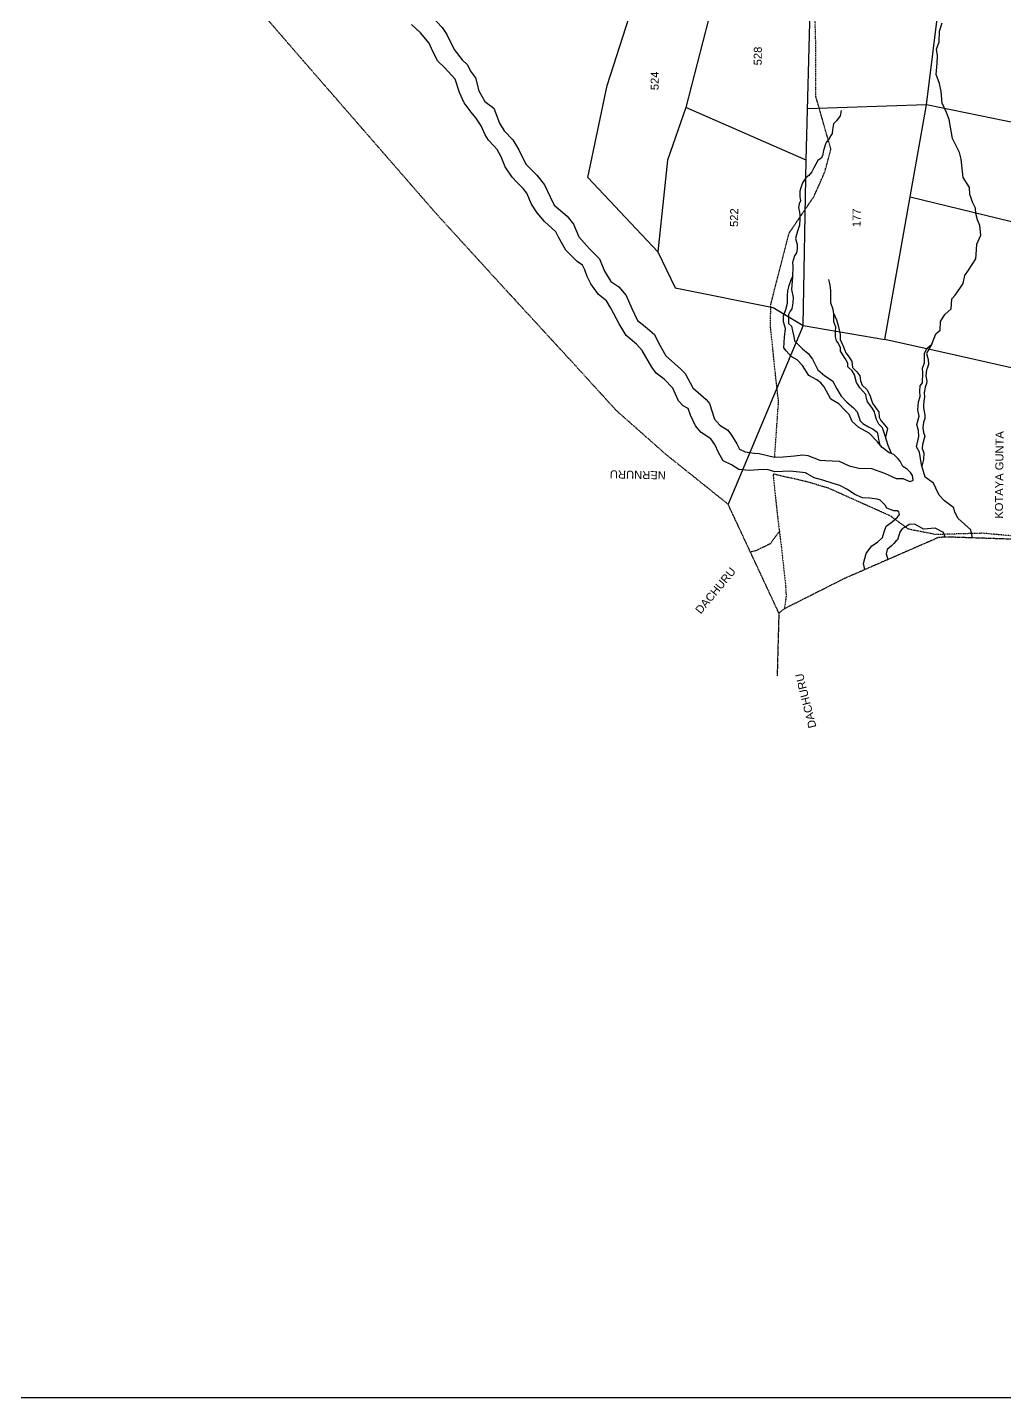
# Model space of a CAD drawing. Header units: inches. Extents: x 343459 to 349076, y 1589263 to 1597215.
# Drawn here: x 345382 to 346663, y 1589263 to 1591061 of the extents above; entities that cross this region are included whole.
import ezdxf

# ---------------------------------------------------------------- set-up
doc = ezdxf.new("R2010")
doc.units = ezdxf.units.IN
doc.header["$MEASUREMENT"] = 0
doc.linetypes.add('ACAD_ISO07W100', pattern=[3, 0, -3])
doc.linetypes.add('BORDER', pattern=[1.75, 0.5, -0.25, 0.5, -0.25, 0, -0.25])
for name, color, linetype in [('C LINE COO', 6, 'Continuous'), ('NALA', 4, 'Continuous'), ('SURVEY_BND', 7, 'Continuous'), ('SURVEY_NO', 7, 'Continuous'), ('TEXT', 7, 'Continuous')]:
    doc.layers.add(name, color=color, linetype=linetype)
doc.layers.add('FOOTPATH', color=150, linetype='ACAD_ISO07W100', lineweight=30)
doc.layers.add('VILL_BOUNDARY', color=6, linetype='BORDER', lineweight=30)
doc.styles.get("Standard").update_dxf_attribs({"font": 'arial.ttf'})

msp = doc.modelspace()

# ---------------------------------------------------------------- linework, layer by layer
at = {"layer": 'C LINE COO', "color": 0}
msp.add_lwpolyline([(349075.6, 1589263.4), (349075.6, 1597215.1), (343459.3, 1597215.1), (343459.3, 1589263.4), (349075.6, 1589263.4)], dxfattribs=at)
at = {"layer": 'FOOTPATH', "ltscale": 0.01}
for p, q in [((346416, 1591033.4), (346413.5, 1591112.8)), ((346416, 1590969.5), (346416, 1591033.4)), ((346424, 1590941.4), (346416, 1590969.5)), ((346435.7, 1590900.7), (346424, 1590941.4)), ((346427.2, 1590869.9), (346435.7, 1590900.7)), ((346413.4, 1590838.8), (346427.2, 1590869.9)), ((346380.6, 1590790.5), (346413.4, 1590838.8)), ((346366.3, 1590734.7), (346380.6, 1590790.5)), ((346356.8, 1590697.2), (346366.3, 1590734.7)), ((346356.3, 1590668.9), (346356.8, 1590697.2)), ((346362.4, 1590610), (346356.3, 1590668.9)), ((346366.9, 1590569.6), (346362.4, 1590610)), ((346361.8, 1590496.9), (346366.9, 1590569.6)), ((346402.9, 1590464.9), (346359.7, 1590474.7)), ((346359.7, 1590474.7), (346365.5, 1590419.5)), ((346432.5, 1590456.2), (346402.9, 1590464.9)), ((346469, 1590439.7), (346432.5, 1590456.2)), ((346513.9, 1590419.6), (346469, 1590439.7)), ((346365.5, 1590419.5), (346370.5, 1590379.9)), ((346537.3, 1590402.4), (346513.9, 1590419.6)), ((346368, 1590399.7), (346356, 1590383.3)), ((346573.4, 1590395.4), (346537.3, 1590402.4)), ((346635.8, 1590397.1), (346573.4, 1590395.4)), ((346741.1, 1590387), (346635.8, 1590397.1)), ((346337.9, 1590374.4), (346330, 1590372.5)), ((346356, 1590383.3), (346337.9, 1590374.4)), ((346370.5, 1590379.9), (346376.1, 1590329.2)), ((346376.9, 1590315.2), (346374.7, 1590298.1)), ((346376.1, 1590329.2), (346376.9, 1590315.2))]:
    msp.add_line(p, q, dxfattribs=at)
at = {"layer": 'NALA'}
for p, q in [((345911.8, 1591075.4), (345925.5, 1591060.3)), ((345897.2, 1591053.3), (345885.4, 1591064.5)), ((345908.6, 1591039.9), (345897.2, 1591053.3)), ((345925.5, 1591060.3), (345931.7, 1591051.1)), ((345931.7, 1591051.1), (345941.4, 1591031.6)), ((346577.8, 1591041.8), (346578.2, 1591055.6)), ((346578.2, 1591055.6), (346581.6, 1591066.6)), ((345912.8, 1591030), (345908.6, 1591039.9)), ((346574.2, 1591031.9), (346577.8, 1591041.8)), ((346575.6, 1591023.7), (346574.2, 1591031.9)), ((345920.1, 1591016.4), (345912.8, 1591030)), ((345928.9, 1591007.8), (345920.1, 1591016.4)), ((345941.4, 1591031.6), (345951.9, 1591018.1)), ((345951.9, 1591018.1), (345958.7, 1591011.3)), ((346575.1, 1591013.6), (346575.6, 1591023.7)), ((345942.7, 1590992.8), (345928.9, 1591007.8)), ((345958.7, 1591011.3), (345962.7, 1591003.2)), ((345962.7, 1591003.2), (345969.3, 1590994.4)), ((346573.8, 1590998.6), (346575.1, 1591013.6)), ((346577.9, 1590987), (346573.8, 1590998.6)), ((345948.4, 1590975.3), (345942.7, 1590992.8)), ((345969.3, 1590994.4), (345973.6, 1590977.5)), ((346580.2, 1590976.6), (346577.9, 1590987)), ((345954.7, 1590961.6), (345948.4, 1590975.3)), ((345963.7, 1590949.5), (345954.7, 1590961.6)), ((345973.6, 1590977.5), (345981.6, 1590963.4)), ((345981.6, 1590963.4), (345993.3, 1590954.8)), ((346581.5, 1590961.4), (346580.2, 1590976.6)), ((346587.2, 1590949), (346581.5, 1590961.4)), ((345969.8, 1590942.1), (345963.7, 1590949.5)), ((345976.7, 1590931.6), (345969.8, 1590942.1)), ((345993.3, 1590954.8), (346000.9, 1590935)), ((346447.9, 1590944.4), (346443.1, 1590938)), ((346449.1, 1590951.8), (346447.9, 1590944.4)), ((346590.8, 1590939.6), (346587.2, 1590949)), ((345982.1, 1590919.7), (345976.7, 1590931.6)), ((346000.9, 1590935), (346007, 1590924.9)), ((346007, 1590924.9), (346018.4, 1590913)), ((346437.5, 1590926.1), (346437.1, 1590921.5)), ((346439.1, 1590934), (346437.5, 1590926.1)), ((346443.1, 1590938), (346439.1, 1590934)), ((346595.3, 1590914.8), (346590.8, 1590939.6)), ((345986.6, 1590912.8), (345982.1, 1590919.7)), ((345992.9, 1590905.9), (345986.6, 1590912.8)), ((346018.4, 1590913), (346026.2, 1590900.1)), ((346428.2, 1590906.3), (346425.8, 1590899)), ((346429.5, 1590909.7), (346428.2, 1590906.3)), ((346432.4, 1590913.7), (346429.5, 1590909.7)), ((346435.4, 1590918.7), (346432.4, 1590913.7)), ((346437.1, 1590921.5), (346435.4, 1590918.7)), ((346597.9, 1590909.6), (346595.3, 1590914.8)), ((346604.4, 1590896.3), (346597.9, 1590909.6)), ((345998, 1590900.3), (345992.9, 1590905.9)), ((346003.2, 1590890.8), (345998, 1590900.3)), ((346008.4, 1590877.7), (346003.2, 1590890.8)), ((346026.2, 1590900.1), (346035.3, 1590881.4)), ((346422.9, 1590889.2), (346418.6, 1590886.1)), ((346424.4, 1590892.2), (346422.9, 1590889.2)), ((346425.8, 1590899), (346424.4, 1590892.2)), ((346606.3, 1590887.6), (346604.4, 1590896.3)), ((346017.3, 1590864.1), (346008.4, 1590877.7)), ((346035.3, 1590881.4), (346049.7, 1590866.8)), ((346410.7, 1590871.2), (346406.6, 1590866.5)), ((346413, 1590876.6), (346410.7, 1590871.2)), ((346418.6, 1590886.1), (346413, 1590876.6)), ((346609.3, 1590863.6), (346606.3, 1590887.6)), ((346023.8, 1590857.4), (346017.3, 1590864.1)), ((346031.9, 1590849.4), (346023.8, 1590857.4)), ((346049.7, 1590866.8), (346059.7, 1590854.2)), ((346059.7, 1590854.2), (346067.2, 1590838.2)), ((346398.4, 1590856.8), (346396, 1590850.2)), ((346401, 1590860.6), (346398.4, 1590856.8)), ((346402.9, 1590863.4), (346401, 1590860.6)), ((346406.6, 1590866.5), (346402.9, 1590863.4)), ((346617.4, 1590850.5), (346609.3, 1590863.6)), ((346036.7, 1590843.2), (346031.9, 1590849.4)), ((346042.7, 1590828.7), (346036.7, 1590843.2)), ((346067.2, 1590838.2), (346072.5, 1590827.3)), ((346396, 1590850.2), (346394.7, 1590846)), ((346394.7, 1590846), (346395, 1590838.5)), ((346395, 1590838.5), (346395.6, 1590833.2)), ((346617.9, 1590841.5), (346617.4, 1590850.5)), ((346621.6, 1590830.7), (346617.9, 1590841.5)), ((346050.1, 1590817.3), (346042.7, 1590828.7)), ((346059.9, 1590806), (346050.1, 1590817.3)), ((346072.5, 1590827.3), (346089.6, 1590813.1)), ((346393.9, 1590829), (346393.2, 1590824.4)), ((346393.2, 1590824.4), (346394.3, 1590818.4)), ((346395.6, 1590833.2), (346393.9, 1590829)), ((346394.3, 1590818.4), (346394.9, 1590814.5)), ((346625.2, 1590823.4), (346621.6, 1590830.7)), ((346625.6, 1590816.7), (346625.2, 1590823.4)), ((346628.1, 1590808.4), (346625.6, 1590816.7)), ((346074.6, 1590792.3), (346059.9, 1590806)), ((346089.6, 1590813.1), (346098.1, 1590802.6)), ((346098.1, 1590802.6), (346104.8, 1590785.8)), ((346394.3, 1590801.1), (346391.9, 1590793.3)), ((346394.9, 1590808.9), (346394.3, 1590801.1)), ((346394.9, 1590814.5), (346394.9, 1590808.9)), ((346630.8, 1590800.9), (346628.1, 1590808.4)), ((346632.3, 1590788.2), (346630.8, 1590800.9)), ((346078.1, 1590785.4), (346074.6, 1590792.3)), ((346087.9, 1590768.4), (346078.1, 1590785.4)), ((346104.8, 1590785.8), (346119.1, 1590770.2)), ((346391.9, 1590793.3), (346389.2, 1590783.6)), ((346389.2, 1590783.6), (346391.4, 1590776)), ((346627.1, 1590776.2), (346632.3, 1590788.2)), ((346102.6, 1590753.5), (346087.9, 1590768.4)), ((346119.1, 1590770.2), (346132.2, 1590756.9)), ((346390.4, 1590765.1), (346387.8, 1590760.9)), ((346391.4, 1590769.7), (346390.4, 1590765.1)), ((346391.4, 1590776), (346391.4, 1590769.7)), ((346625.8, 1590757), (346626.7, 1590768.8)), ((346626.7, 1590768.8), (346627.1, 1590776.2)), ((346109.8, 1590748.7), (346102.6, 1590753.5)), ((346112.8, 1590742.5), (346109.8, 1590748.7)), ((346132.2, 1590756.9), (346138.4, 1590741)), ((346387.8, 1590760.9), (346385.1, 1590752.4)), ((346385.1, 1590752.4), (346385.6, 1590747.2)), ((346385.6, 1590747.2), (346385.2, 1590733.6)), ((346616, 1590742.1), (346621.8, 1590750.8)), ((346621.8, 1590750.8), (346625.8, 1590757)), ((346116, 1590734), (346112.8, 1590742.5)), ((346120.5, 1590724.3), (346116, 1590734)), ((346138.4, 1590741), (346146.9, 1590727.3)), ((346146.9, 1590727.3), (346157.2, 1590720.4)), ((346380.9, 1590722.1), (346383.8, 1590730.8)), ((346385.2, 1590733.6), (346383.7, 1590717)), ((346383.8, 1590730.8), (346385.2, 1590733.6)), ((346433.6, 1590726.6), (346432.8, 1590729.8)), ((346434.7, 1590722.3), (346433.6, 1590726.6)), ((346609.2, 1590724.5), (346611.3, 1590735.1)), ((346611.3, 1590735.1), (346616, 1590742.1)), ((346130.9, 1590710.2), (346120.5, 1590724.3)), ((346141.4, 1590702.1), (346130.9, 1590710.2)), ((346157.2, 1590720.4), (346167.1, 1590709)), ((346167.1, 1590709), (346174.6, 1590691.7)), ((346378.6, 1590698.7), (346378.7, 1590708.8)), ((346378.7, 1590708.8), (346379.3, 1590715.1)), ((346379.3, 1590715.1), (346380.9, 1590722.1)), ((346383.7, 1590717), (346385.9, 1590706.5)), ((346435.7, 1590715), (346434.7, 1590722.3)), ((346435.7, 1590710.9), (346435.7, 1590715)), ((346435.7, 1590707.3), (346435.7, 1590710.9)), ((346594.4, 1590704.4), (346598.4, 1590709.3)), ((346598.4, 1590709.3), (346605.4, 1590719.5)), ((346605.4, 1590719.5), (346609.2, 1590724.5)), ((346147, 1590692.5), (346141.4, 1590702.1)), ((346157.9, 1590671.6), (346147, 1590692.5)), ((346174.6, 1590691.7), (346181.8, 1590676.2)), ((346373.6, 1590682.1), (346376.3, 1590690.6)), ((346376.3, 1590690.6), (346378.6, 1590698.7)), ((346384.3, 1590691.4), (346382, 1590688.3)), ((346385.8, 1590699.3), (346384.3, 1590691.4)), ((346385.9, 1590706.5), (346385.8, 1590699.3)), ((346435.6, 1590699.2), (346435.7, 1590707.3)), ((346438.4, 1590690.4), (346435.6, 1590699.2)), ((346439.6, 1590684.7), (346438.4, 1590690.4)), ((346584.9, 1590683.9), (346593.4, 1590691.5)), ((346593.4, 1590691.5), (346594.4, 1590704.4)), ((346181.8, 1590676.2), (346192.1, 1590668.4)), ((346373.5, 1590674.4), (346373.6, 1590682.1)), ((346375.9, 1590665.5), (346373.5, 1590674.4)), ((346380.2, 1590684.1), (346380, 1590679.9)), ((346380, 1590679.9), (346380, 1590672.2)), ((346382, 1590688.3), (346380.2, 1590684.1)), ((346439.3, 1590680.7), (346439.6, 1590684.7)), ((346439.6, 1590674.3), (346439.3, 1590680.7)), ((346439.6, 1590684.7), (346443.1, 1590677)), ((346442.2, 1590667.4), (346439.6, 1590674.3)), ((346443.1, 1590677), (346445.2, 1590669.8)), ((346578.8, 1590663.5), (346579.5, 1590674.8)), ((346579.5, 1590674.8), (346584.9, 1590683.9)), ((346167.1, 1590656.6), (346157.9, 1590671.6)), ((346180.7, 1590644.9), (346167.1, 1590656.6)), ((346192.1, 1590668.4), (346204.3, 1590657.8)), ((346204.3, 1590657.8), (346209.6, 1590646.9)), ((346374.6, 1590654.2), (346375.9, 1590665.5)), ((346380, 1590672.2), (346383.8, 1590668.7)), ((346383.8, 1590668.7), (346385.1, 1590662.8)), ((346385.1, 1590662.8), (346387, 1590655.1)), ((346387, 1590655.1), (346388, 1590649.6)), ((346441.6, 1590661.6), (346442.2, 1590667.4)), ((346441.7, 1590654.6), (346441.6, 1590661.6)), ((346442.8, 1590649.5), (346441.7, 1590654.6)), ((346445.2, 1590669.8), (346447.9, 1590657.9)), ((346447.9, 1590657.9), (346447.9, 1590651.4)), ((346567.9, 1590645.3), (346573.1, 1590658.5)), ((346573.1, 1590658.5), (346578.8, 1590663.5)), ((346187.9, 1590636.9), (346180.7, 1590644.9)), ((346200.6, 1590615), (346187.9, 1590636.9)), ((346209.6, 1590646.9), (346219, 1590630)), ((346374, 1590640.2), (346374.6, 1590654.2)), ((346376.9, 1590636.2), (346374, 1590640.2)), ((346388, 1590649.6), (346398.4, 1590639)), ((346398.4, 1590639), (346405.8, 1590632.9)), ((346444.7, 1590647.2), (346442.8, 1590649.5)), ((346448.3, 1590640.8), (346444.7, 1590647.2)), ((346447.9, 1590651.4), (346452.1, 1590641.8)), ((346448.4, 1590636.1), (346448.3, 1590640.8)), ((346452.1, 1590641.8), (346455.4, 1590633.9)), ((346558.5, 1590633.1), (346562, 1590639.7)), ((346567.9, 1590645.3), (346560.9, 1590632.8)), ((346562, 1590639.7), (346567.9, 1590645.3)), ((346219, 1590630), (346238.3, 1590612.6)), ((346383.5, 1590629.1), (346376.9, 1590636.2)), ((346391.3, 1590624.7), (346383.5, 1590629.1)), ((346398.2, 1590617), (346391.3, 1590624.7)), ((346405.8, 1590632.9), (346411.4, 1590625.4)), ((346411.4, 1590625.4), (346418.5, 1590611.4)), ((346454.3, 1590626.2), (346448.4, 1590636.1)), ((346457.6, 1590620.3), (346454.3, 1590626.2)), ((346455.4, 1590633.9), (346459.7, 1590628.2)), ((346457.7, 1590615.3), (346457.6, 1590620.3)), ((346459.7, 1590628.2), (346463.1, 1590622.4)), ((346463.1, 1590622.4), (346463.9, 1590614.4)), ((346555.9, 1590613.6), (346558.6, 1590620.6)), ((346558.5, 1590627.6), (346558.5, 1590633.1)), ((346558.6, 1590620.6), (346558.5, 1590627.6)), ((346560.9, 1590632.8), (346562.3, 1590628)), ((346563.5, 1590618.5), (346561.7, 1590613.4)), ((346562.3, 1590628), (346563.2, 1590625)), ((346563.2, 1590625), (346563.5, 1590618.5)), ((346206.3, 1590607.1), (346200.6, 1590615)), ((346216.9, 1590599), (346206.3, 1590607.1)), ((346238.3, 1590612.6), (346244.6, 1590606.6)), ((346244.6, 1590606.6), (346254.3, 1590587.8)), ((346406.5, 1590604.1), (346398.2, 1590617)), ((346417.1, 1590598.4), (346406.5, 1590604.1)), ((346418.5, 1590611.4), (346427.8, 1590603.6)), ((346427.8, 1590603.6), (346437.6, 1590597.2)), ((346463.4, 1590610.2), (346457.7, 1590615.3)), ((346466.7, 1590604.8), (346463.4, 1590610.2)), ((346463.9, 1590614.4), (346469.6, 1590609)), ((346469.1, 1590594.9), (346466.7, 1590604.8)), ((346469.6, 1590609), (346473.6, 1590603.4)), ((346473.6, 1590603.4), (346474.6, 1590596.8)), ((346556.2, 1590607.6), (346555.9, 1590613.6)), ((346555.9, 1590594.3), (346556.2, 1590607.6)), ((346560.9, 1590611.6), (346560.1, 1590603.5)), ((346560.1, 1590603.5), (346561.5, 1590596.6)), ((346561.7, 1590613.4), (346560.9, 1590611.6)), ((346228.2, 1590587.3), (346216.9, 1590599)), ((346231.6, 1590579.6), (346228.2, 1590587.3)), ((346254.3, 1590587.8), (346271.8, 1590572.7)), ((346422.5, 1590594.2), (346417.1, 1590598.4)), ((346426.8, 1590589.3), (346422.5, 1590594.2)), ((346435.4, 1590572.9), (346426.8, 1590589.3)), ((346437.6, 1590597.2), (346443.6, 1590586.7)), ((346443.6, 1590586.7), (346448.9, 1590576.7)), ((346473.4, 1590588), (346469.1, 1590594.9)), ((346481.4, 1590579.2), (346473.4, 1590588)), ((346474.6, 1590596.8), (346476.8, 1590591.5)), ((346476.8, 1590591.5), (346482.8, 1590585.5)), ((346482.8, 1590585.5), (346486.8, 1590578.1)), ((346552.3, 1590583.6), (346552.5, 1590590.6)), ((346552.8, 1590576.4), (346552.3, 1590583.6)), ((346552.5, 1590590.6), (346555.9, 1590594.3)), ((346558.8, 1590585.9), (346557.9, 1590581.4)), ((346559.1, 1590588.8), (346558.8, 1590585.9)), ((346561.2, 1590593.7), (346559.1, 1590588.8)), ((346561.5, 1590596.6), (346561.2, 1590593.7)), ((346235.5, 1590570.7), (346231.6, 1590579.6)), ((346241.9, 1590564.3), (346235.5, 1590570.7)), ((346271.8, 1590572.7), (346276.3, 1590567.2)), ((346276.3, 1590567.2), (346282.9, 1590546.7)), ((346446.1, 1590567), (346435.4, 1590572.9)), ((346453.9, 1590558.4), (346446.1, 1590567)), ((346448.9, 1590576.7), (346456.7, 1590569.1)), ((346456.7, 1590569.1), (346465.1, 1590561.6)), ((346482.2, 1590573.8), (346481.4, 1590579.2)), ((346483.8, 1590569.5), (346482.2, 1590573.8)), ((346485.3, 1590567.4), (346483.8, 1590569.5)), ((346490.3, 1590560.9), (346485.3, 1590567.4)), ((346486.8, 1590578.1), (346490.1, 1590567.8)), ((346490.1, 1590567.8), (346496.3, 1590559.1)), ((346549.6, 1590558.8), (346550.6, 1590569.6)), ((346550.6, 1590569.6), (346552.8, 1590576.4)), ((346557.7, 1590570.5), (346556.9, 1590565)), ((346556.9, 1590565), (346557.1, 1590561.5)), ((346558.4, 1590576.1), (346557.7, 1590570.5)), ((346557.9, 1590581.4), (346558.4, 1590576.1)), ((346248.3, 1590560.7), (346241.9, 1590564.3)), ((346251.4, 1590551.8), (346248.3, 1590560.7)), ((346257.9, 1590538.1), (346251.4, 1590551.8)), ((346282.9, 1590546.7), (346290.1, 1590538.9)), ((346459.6, 1590552.7), (346453.9, 1590558.4)), ((346463.6, 1590543.6), (346459.6, 1590552.7)), ((346465.1, 1590561.6), (346469.9, 1590556.3)), ((346469.9, 1590556.3), (346474, 1590544.4)), ((346492.8, 1590556.5), (346490.3, 1590560.9)), ((346493.7, 1590552.3), (346492.8, 1590556.5)), ((346495.3, 1590546.3), (346493.7, 1590552.3)), ((346496.3, 1590559.1), (346498.6, 1590556.2)), ((346498.6, 1590556.2), (346499, 1590549.4)), ((346499, 1590549.4), (346501.1, 1590545)), ((346548.3, 1590539.7), (346551.4, 1590550.7)), ((346551.4, 1590550.7), (346549.6, 1590558.8)), ((346558.7, 1590547.6), (346557, 1590542.6)), ((346557.1, 1590561.5), (346558.1, 1590557)), ((346558.1, 1590557), (346558.8, 1590552.5)), ((346558.8, 1590552.5), (346558.7, 1590547.6)), ((346265.5, 1590529.2), (346257.9, 1590538.1)), ((346278.3, 1590520.8), (346265.5, 1590529.2)), ((346290.1, 1590538.9), (346300.4, 1590532.5)), ((346300.4, 1590532.5), (346305.4, 1590525.7)), ((346472.2, 1590536), (346463.6, 1590543.6)), ((346485.6, 1590528.5), (346472.2, 1590536)), ((346474, 1590544.4), (346477.5, 1590541)), ((346477.5, 1590541), (346485.1, 1590536.8)), ((346485.1, 1590536.8), (346491.2, 1590533.6)), ((346496.9, 1590516.9), (346485.6, 1590528.5)), ((346491.2, 1590533.6), (346496.4, 1590529.5)), ((346498.5, 1590540.2), (346495.3, 1590546.3)), ((346496.4, 1590529.5), (346497.6, 1590523.7)), ((346503.1, 1590535.5), (346498.5, 1590540.2)), ((346501.1, 1590545), (346504.3, 1590541.5)), ((346506.5, 1590526.1), (346503.1, 1590535.5)), ((346504.3, 1590541.5), (346509.7, 1590534.4)), ((346509.7, 1590534.4), (346507.4, 1590523.1)), ((346550.5, 1590531.9), (346548.3, 1590539.7)), ((346550.8, 1590523.8), (346550.5, 1590531.9)), ((346557, 1590542.6), (346556.2, 1590535.3)), ((346556.2, 1590535.3), (346557, 1590529.4)), ((346557, 1590529.4), (346558.7, 1590524.3)), ((346283.3, 1590513.7), (346278.3, 1590520.8)), ((346288, 1590503), (346283.3, 1590513.7)), ((346305.4, 1590525.7), (346312, 1590514.5)), ((346312, 1590514.5), (346315.5, 1590507.2)), ((346502.9, 1590509.5), (346496.9, 1590516.9)), ((346497.6, 1590523.7), (346498.1, 1590520)), ((346498.1, 1590520), (346499.9, 1590513.2)), ((346510.6, 1590512.3), (346506.5, 1590526.1)), ((346515.3, 1590501.6), (346510.6, 1590512.3)), ((346547.8, 1590510.4), (346550.8, 1590523.8)), ((346555.7, 1590513.3), (346555.3, 1590508.1)), ((346558.7, 1590524.3), (346555.7, 1590513.3)), ((346294.4, 1590492.1), (346288, 1590503)), ((346315.5, 1590507.2), (346323.1, 1590504.1)), ((346323.1, 1590504.1), (346335.3, 1590502)), ((346335.3, 1590502), (346341.5, 1590501.8)), ((346341.5, 1590501.8), (346361.8, 1590496.9)), ((346361.8, 1590496.9), (346373.2, 1590497.4)), ((346373.2, 1590497.4), (346387.9, 1590498.6)), ((346387.9, 1590498.6), (346398.6, 1590499.9)), ((346398.6, 1590499.9), (346405.5, 1590499)), ((346405.5, 1590499), (346421.3, 1590493.1)), ((346421.3, 1590493.1), (346428.5, 1590492.7)), ((346428.5, 1590492.7), (346437.2, 1590492)), ((346512.2, 1590502.5), (346502.9, 1590509.5)), ((346518.3, 1590500.6), (346512.2, 1590502.5)), ((346523.5, 1590495.1), (346518.3, 1590500.6)), ((346526.3, 1590491.6), (346523.5, 1590495.1)), ((346551.7, 1590503.5), (346547.8, 1590510.4)), ((346554.6, 1590486.8), (346551.7, 1590503.5)), ((346557, 1590494), (346555.1, 1590485.1)), ((346555.3, 1590508.1), (346557.5, 1590502.6)), ((346557.5, 1590502.6), (346557, 1590494)), ((346305.2, 1590486.8), (346294.4, 1590492.1)), ((346314.8, 1590480.9), (346305.2, 1590486.8)), ((346328.4, 1590479.6), (346314.8, 1590480.9)), ((346340.7, 1590480.4), (346328.4, 1590479.6)), ((346352.1, 1590480.5), (346340.7, 1590480.4)), ((346362.2, 1590477.6), (346352.1, 1590480.5)), ((346382, 1590478.4), (346362.2, 1590477.6)), ((346402.5, 1590476.4), (346382, 1590478.4)), ((346413.6, 1590469.8), (346402.5, 1590476.4)), ((346437.2, 1590492), (346446.5, 1590491.5)), ((346446.5, 1590491.5), (346459.6, 1590485.4)), ((346459.6, 1590485.4), (346472.1, 1590482.5)), ((346472.1, 1590482.5), (346488.8, 1590482.2)), ((346488.8, 1590482.2), (346505.9, 1590476.1)), ((346505.9, 1590476.1), (346521.3, 1590469)), ((346530.1, 1590484.7), (346526.3, 1590491.6)), ((346535.6, 1590481.2), (346530.1, 1590484.7)), ((346539.9, 1590476.6), (346535.6, 1590481.2)), ((346542.7, 1590472.7), (346539.9, 1590476.6)), ((346559.3, 1590470.5), (346554.6, 1590486.8)), ((346425.1, 1590466.6), (346413.6, 1590469.8)), ((346438.5, 1590462.2), (346425.1, 1590466.6)), ((346447.2, 1590459.9), (346438.5, 1590462.2)), ((346457.3, 1590454.3), (346447.2, 1590459.9)), ((346521.3, 1590469), (346530.1, 1590469)), ((346530.1, 1590469), (346539.1, 1590464.9)), ((346539.1, 1590464.9), (346543.2, 1590466.4)), ((346543.5, 1590466.8), (346542.7, 1590472.7)), ((346543.2, 1590466.4), (346543.5, 1590466.8)), ((346570.1, 1590462.9), (346559.3, 1590470.5)), ((346573.2, 1590456.1), (346570.1, 1590462.9)), ((346467, 1590447.9), (346457.3, 1590454.3)), ((346477.1, 1590443.4), (346467, 1590447.9)), ((346486.3, 1590443), (346477.1, 1590443.4)), ((346496.5, 1590441.9), (346486.3, 1590443)), ((346500.1, 1590440.3), (346496.5, 1590441.9)), ((346506.9, 1590433.8), (346500.1, 1590440.3)), ((346577.7, 1590446.9), (346573.2, 1590456.1)), ((346584.6, 1590439.8), (346577.7, 1590446.9)), ((346596.8, 1590430.3), (346584.6, 1590439.8)), ((346509.1, 1590430.2), (346506.9, 1590433.8)), ((346518.1, 1590426.6), (346509.1, 1590430.2)), ((346522.4, 1590426.5), (346518.1, 1590426.6)), ((346524.8, 1590425.1), (346522.4, 1590426.5)), ((346522.9, 1590418.2), (346525.5, 1590421.9)), ((346525.5, 1590421.9), (346524.8, 1590425.1)), ((346525.5, 1590421.9), (346525.5, 1590421.9)), ((346598, 1590424.8), (346596.8, 1590430.3)), ((346602.7, 1590416.3), (346598, 1590424.8)), ((346505.6, 1590398.8), (346508, 1590406.5)), ((346508, 1590406.5), (346515.8, 1590411.9)), ((346515.8, 1590411.9), (346522.9, 1590418.2)), ((346529.7, 1590403.4), (346526.3, 1590399.3)), ((346533.9, 1590405.5), (346529.7, 1590403.4)), ((346538.3, 1590408.5), (346533.9, 1590405.5)), ((346545.6, 1590409.2), (346538.3, 1590408.5)), ((346557.1, 1590402.6), (346545.6, 1590409.2)), ((346572.3, 1590403.9), (346557.1, 1590402.6)), ((346583.4, 1590398.1), (346572.3, 1590403.9)), ((346619, 1590401.7), (346602.7, 1590416.3)), ((346489.2, 1590380.5), (346496.8, 1590385.3)), ((346496.8, 1590385.3), (346503.3, 1590391.5)), ((346503.3, 1590391.5), (346505.6, 1590398.8)), ((346520.9, 1590386.5), (346518.3, 1590383.7)), ((346522.8, 1590388.5), (346520.9, 1590386.5)), ((346524.7, 1590394.2), (346522.8, 1590388.5)), ((346526.3, 1590399.3), (346524.7, 1590394.2)), ((346585.7, 1590391.8), (346583.4, 1590398.1)), ((346621.5, 1590391), (346619, 1590401.7)), ((346478.3, 1590357.6), (346481.7, 1590370.4)), ((346481.7, 1590370.4), (346489.2, 1590380.5)), ((346509.5, 1590375.6), (346508.2, 1590370.2)), ((346508.2, 1590370.2), (346510.2, 1590362.5)), ((346515, 1590380.7), (346509.5, 1590375.6)), ((346518.3, 1590383.7), (346515, 1590380.7)), ((346480.1, 1590349.4), (346478.3, 1590357.6))]:
    msp.add_line(p, q, dxfattribs=at)
at = {"layer": 'SURVEY_BND'}
for p, q in [((346561.1, 1590959.1), (346590.5, 1591195.2)), ((346142.1, 1590984.4), (346206.9, 1591187)), ((346294.7, 1591147.2), (346245.1, 1590955.6)), ((346403.3, 1590886.6), (346408.8, 1591105.5)), ((346116.7, 1590863.5), (346142.1, 1590984.4)), ((346245.1, 1590955.6), (346221.1, 1590886.5)), ((346403.3, 1590886.6), (346245.1, 1590955.6)), ((346561.1, 1590959.1), (346405, 1590953.6)), ((346506.3, 1590651.2), (346561.1, 1590959.1)), ((346663.4, 1590938), (346561.1, 1590959.1)), ((346835.1, 1590903.2), (346663.4, 1590938)), ((346221.1, 1590886.5), (346208.4, 1590766.3)), ((346399.4, 1590669.8), (346403.3, 1590886.6)), ((346208.4, 1590766.3), (346116.7, 1590863.5)), ((346821.1, 1590769), (346539.6, 1590838)), ((346208.4, 1590766.3), (346231.4, 1590718.8)), ((346231.4, 1590718.8), (346359.9, 1590693)), ((346359.9, 1590693), (346399.4, 1590669.8)), ((346399.4, 1590669.8), (346300.7, 1590435.2)), ((346399.4, 1590669.8), (346506.3, 1590651.2)), ((346602.6, 1590629.9), (346506.3, 1590651.2)), ((346798.7, 1590585.2), (346602.6, 1590629.9))]:
    msp.add_line(p, q, dxfattribs=at)
at = {"layer": 'VILL_BOUNDARY'}
for p, q in [((345735.9, 1591025.5), (345686.8, 1591082.3)), ((345735.9, 1591025.5), (345686.8, 1591082.3)), ((345824.7, 1590923.4), (345735.9, 1591025.5)), ((345824.7, 1590923.4), (345735.9, 1591025.5)), ((345916.9, 1590817.4), (345824.7, 1590923.4)), ((345916.9, 1590817.4), (345824.7, 1590923.4)), ((346004.3, 1590721.6), (345916.9, 1590817.4)), ((346004.3, 1590721.6), (345916.9, 1590817.4)), ((346100.3, 1590617.2), (346004.3, 1590721.6)), ((346100.3, 1590617.2), (346004.3, 1590721.6)), ((346154.1, 1590558.1), (346100.3, 1590617.2)), ((346154.1, 1590558.1), (346100.3, 1590617.2)), ((346218.9, 1590500.7), (346154.1, 1590558.1)), ((346218.9, 1590500.7), (346154.1, 1590558.1)), ((346300.7, 1590435.2), (346218.9, 1590500.7)), ((346300.7, 1590435.2), (346218.9, 1590500.7)), ((346367.3, 1590292.5), (346300.7, 1590435.2)), ((346367.3, 1590292.5), (346300.7, 1590435.2)), ((346577.1, 1590391.7), (346453.5, 1590337.8)), ((346577.1, 1590391.7), (346453.5, 1590337.8)), ((346594.3, 1590391.9), (346577.1, 1590391.7)), ((346594.3, 1590391.9), (346577.1, 1590391.7)), ((346849.3, 1590383.4), (346594.3, 1590391.9)), ((346849.3, 1590383.4), (346594.3, 1590391.9)), ((346453.5, 1590337.8), (346374.7, 1590298.1)), ((346453.5, 1590337.8), (346374.7, 1590298.1)), ((346374.7, 1590298.1), (346367.3, 1590292.5)), ((346374.7, 1590298.1), (346367.3, 1590292.5)), ((346367.3, 1590292.5), (346365.1, 1590209.5))]:
    msp.add_line(p, q, dxfattribs=at)

# ---------------------------------------------------------------- texts
at = {"layer": 'SURVEY_NO'}
msp.add_text('528', height=10.5, rotation=89.4935, dxfattribs=at).set_placement((346344.8, 1591010.8))
at = {"layer": 'SURVEY_NO', "oblique": 360}
for s, p in [('524', (346209.6, 1590978.2)), ('522', (346313.8, 1590798.8)), ('177', (346474.4, 1590798.4))]:
    msp.add_text(s, height=10.5, rotation=89.4935, dxfattribs=at).set_placement(p)
at = {"layer": 'TEXT'}
for s, height, rotation, oblique, p in [('KOTAYA GUNTA', 10.499, 89.4935, 360, (346661.2, 1590416.1)), ('NERNURU', 10.5, 178.8359, 360, (346219.1, 1590478.2)), ('DACHURU', 10.5, 50.2928, 360, (346264.8, 1590290.4)), ('DACHURU', 10.5, 104.0084, 0, (346416.7, 1590143))]:
    msp.add_text(s, height=height, rotation=rotation, dxfattribs=dict(at, oblique=oblique)).set_placement(p)

doc.saveas('drawing.dxf')
